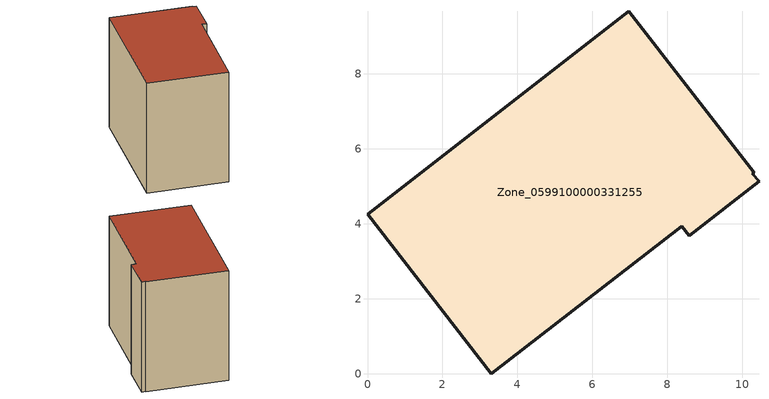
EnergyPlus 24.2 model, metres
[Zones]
Zone_0599100000331255
 floor ground (C_G): 10.27,5.33 10.45,5.13 8.58,3.68 8.38,3.93 3.3,0 0,4.25 6.97,9.67 10.32,5.37 z0.18
 wall outside (C_F): 6.97,9.67 0,4.25 3.3,0 8.38,3.93 8.58,3.68 10.45,5.13 10.27,5.33 10.32,5.37 6.97,9.67 z0.18:8.15
 roof outside (C_R): 10.27,5.33 10.32,5.37 6.97,9.67 0,4.25 3.3,0 8.38,3.93 8.58,3.68 10.45,5.13 z8.15
[BUILDING]
Pand.0599100000331255: North Axis=0; Terrain=City; Loads Convergence Tolerance Value=0.04; Temperature Convergence Tolerance Value=0.4; Solar Distribution=FullExterior; Maximum Number of Warmup Days=25; Minimum Number of Warmup Days=1
[Site:Location]
Rotterdam.The.Hague.AP_ZH_NLD Design_Conditions: Latitude=51.96; Longitude=4.45; Time Zone=1; Elevation=-4.5
[SITE:GROUNDTEMPERATURE:BUILDINGSURFACE]
18, 18, 18, 18, 18, 18, 18, 18, 18, 18, 18, 18
[MATERIAL] Thermal Absorptance=0.9; Solar Absorptance=0.7; Visible Absorptance=0.7
Name | Roughness | Thickness | Conductivity | Density | Specific Heat
G.TI.1975-1991 | MediumSmooth | 0.15 | 0.288461 | 540 | 1210
F.TI.1975-1991 | Rough | 0.3 | 0.230769 | 1920 | 840
R.TI.1975-1991 | MediumRough | 0.2 | 0.153846 | 1500 | 1000
[CONSTRUCTION]
C_G: G.TI.1975-1991
C_F: F.TI.1975-1991
C_R: R.TI.1975-1991
[ZONE]
Zone_0599100000331255: Type=1; Multiplier=1; Ceiling Height=Autocalculate; Volume=Autocalculate; Floor Area=autocalculate; Part of Total Floor Area=Yes
[ZONEINFILTRATION:DESIGNFLOWRATE]
Infil_Zone_0599100000331255: Zone or ZoneList or Space or SpaceList=Zone_0599100000331255; Schedule=AlwaysOn; Design Flow Rate Calculation Method=Flow/Area; Flow Rate per Floor Area=0.003; Constant Term Coefficient=1; Temperature Term Coefficient=0; Velocity Term Coefficient=0; Velocity Squared Term Coefficient=0
[HVACTEMPLATE:ZONE:IDEALLOADSAIRSYSTEM]
Zone_0599100000331255: Maximum Heating Supply Air Temperature=50; Minimum Cooling Supply Air Temperature=13; Maximum Heating Supply Air Humidity Ratio=0.0156; Minimum Cooling Supply Air Humidity Ratio=0.0077; Heating Limit=NoLimit; Cooling Limit=NoLimit; Dehumidification Control Type=ConstantSensibleHeatRatio; Cooling Sensible Heat Ratio=0.7; Dehumidification Setpoint=60; Humidification Control Type=None; Humidification Setpoint=30; Outdoor Air Method=None; Outdoor Air Flow Rate per Person=0.00944; Outdoor Air Flow Rate per Zone Floor Area=0; Outdoor Air Flow Rate per Zone=0; Demand Controlled Ventilation Type=None; Outdoor Air Economizer Type=NoEconomizer; Heat Recovery Type=None; Sensible Heat Recovery Effectiveness=0.7; Latent Heat Recovery Effectiveness=0.65
[ZONECONTROL:THERMOSTAT]
ThermostatControl_Zone_0599100000331255: Zone or ZoneList=Zone_0599100000331255; Control Type Schedule=DualSetpointControlType; Control 1=Thermostat_Zone_0599100000331255; Temperature Difference Between Cutout And Setpoint=0
[THERMOSTATSETPOINT:DUALSETPOINT]
Thermostat_Zone_0599100000331255: Heating Setpoint Temperature Schedule=HeatingSetpoint_Zone_0599100000331255; Cooling Setpoint Temperature Schedule=CoolingSetpoint_Zone_0599100000331255
[SCHEDULE:COMPACT]
HeatingSetpoint_Zone_0599100000331255: Through: 12/31, For: AllDays, Until: 24:00, 21
CoolingSetpoint_Zone_0599100000331255: Through: 12/31, For: AllDays, Until: 24:00, 24
DualSetpointControlType: Through: 12/31, For: AllDays, Until: 24:00, 4
AlwaysOn: Through: 12/31, For: AllDays, Until: 24:00, 1
